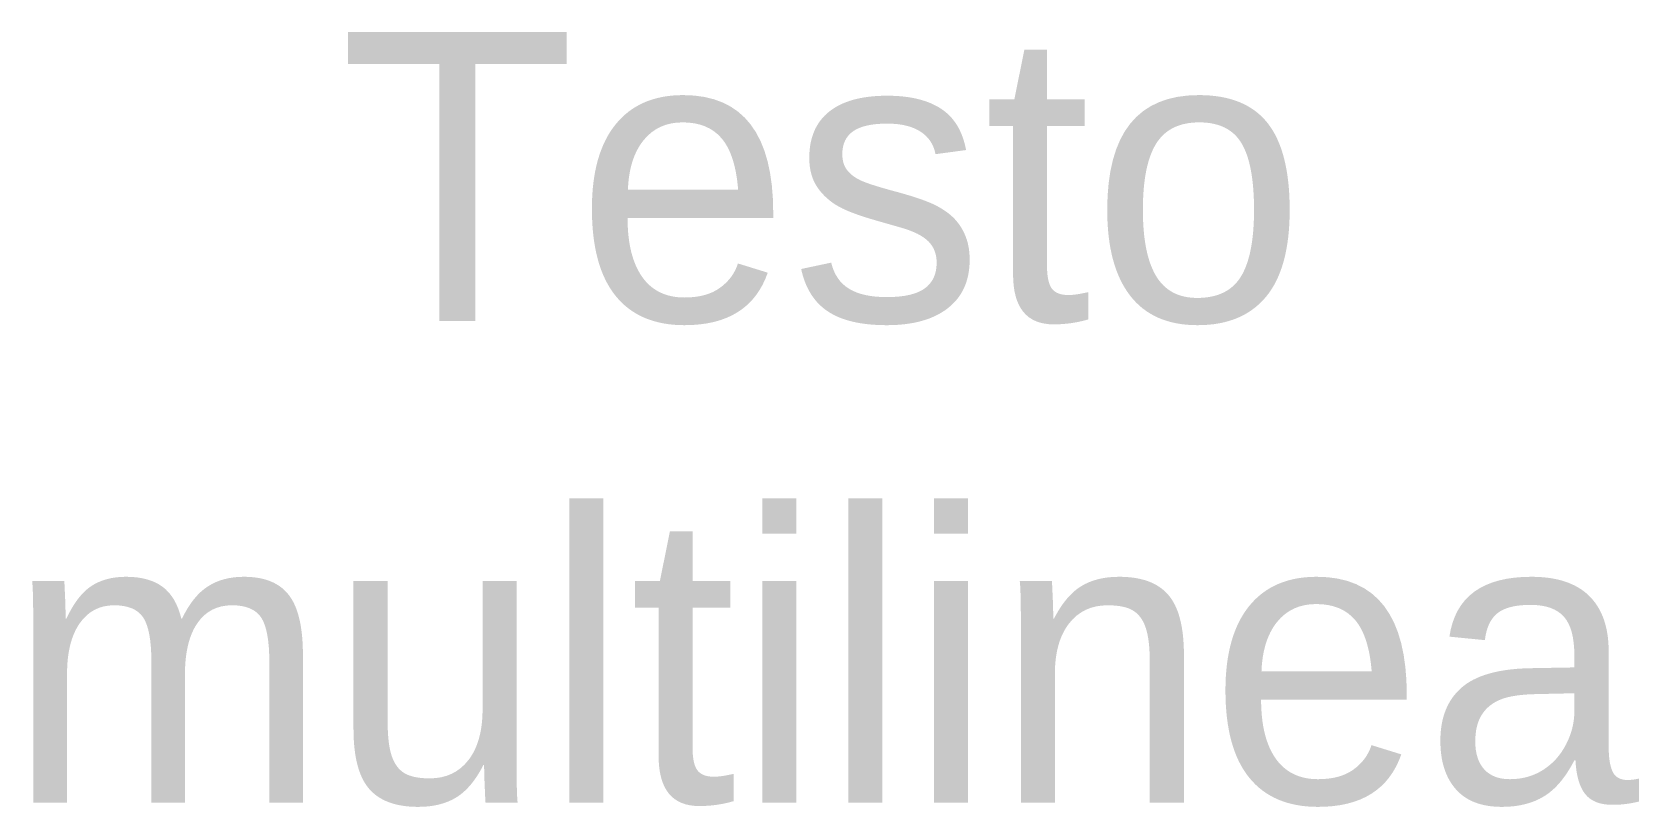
# Model space of a CAD drawing. Header units: millimetres. Extents: x 232.1 to 298.8, y 26.4 to 58.6.
import ezdxf

# ---------------------------------------------------------------- set-up
doc = ezdxf.new("R2010")
doc.units = ezdxf.units.MM
doc.header["$LTSCALE"] = 0.5
doc.header["$MEASUREMENT"] = 0
doc.layers.get('0').update_dxf_attribs({"linetype": 'CONTINUOUS', "lineweight": 35})

msp = doc.modelspace()

# ---------------------------------------------------------------- texts
at = {"insert": (264.928, 42.482), "char_height": 12, "width": 80, "attachment_point": 5}
msp.add_mtext('Testo\\Pmultilinea', dxfattribs=at)

doc.saveas('drawing.dxf')
